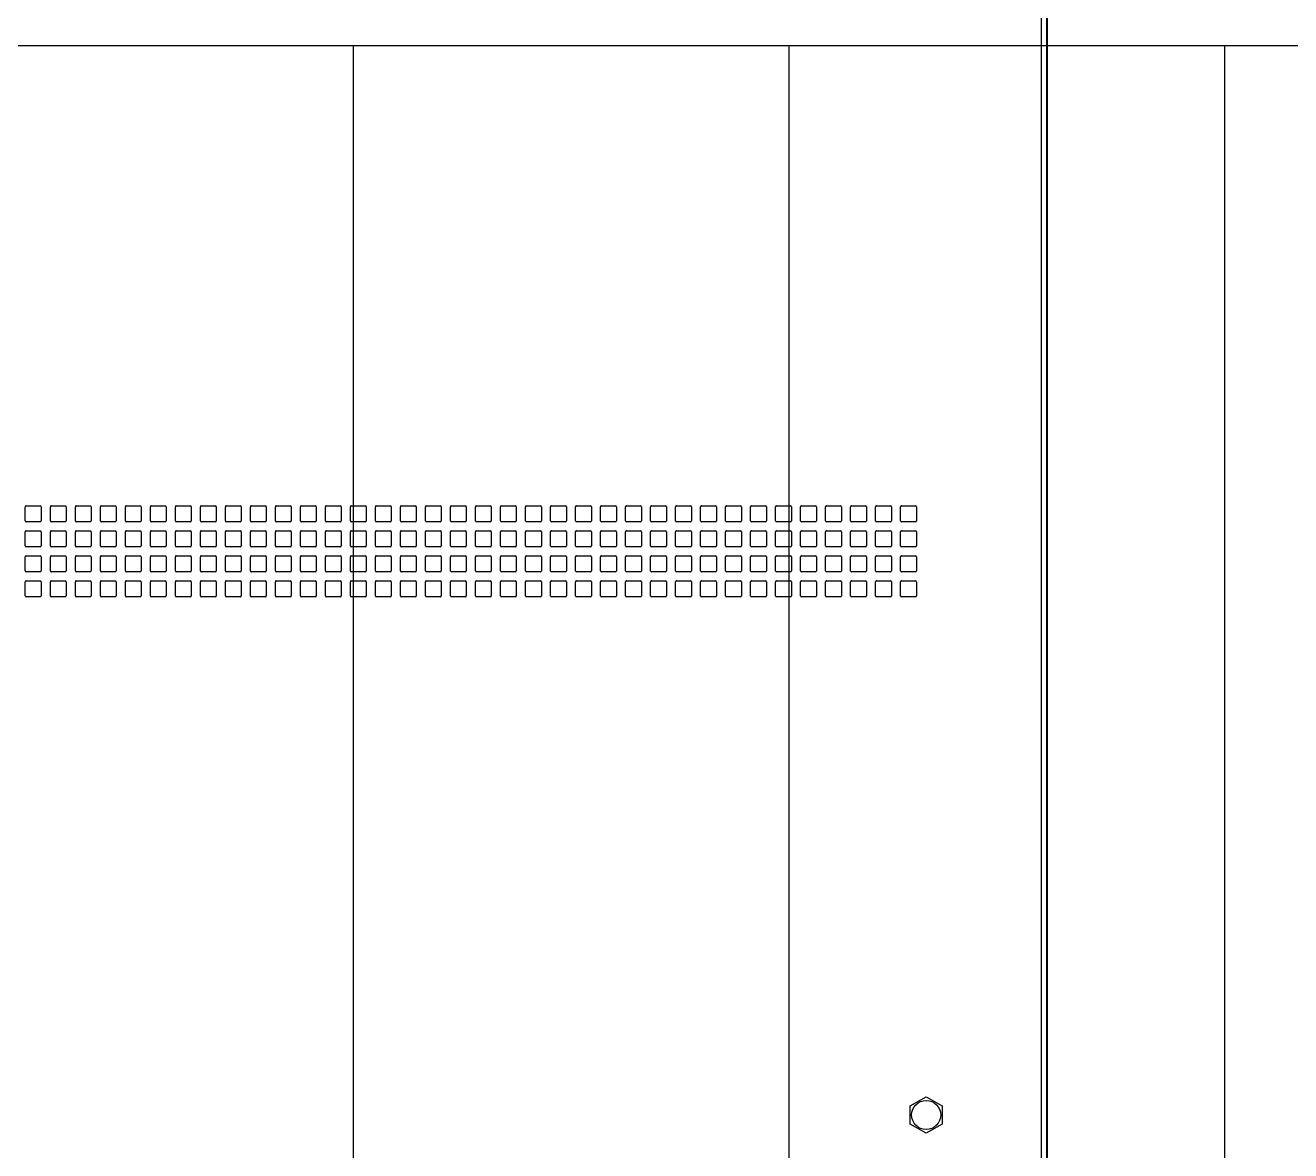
# Model space of a CAD drawing. Extents: x 539033 to 804858, y 468425 to 1263560.
# Drawn here: x 761686.9 to 761965.2, y 486296.1 to 486543.6 of the extents above; entities that cross this region are included whole.
import ezdxf

# ---------------------------------------------------------------- set-up
doc = ezdxf.new("R2010")
doc.units = 0
doc.header["$LTSCALE"] = 1000
doc.header["$MEASUREMENT"] = 0
doc.linetypes.add('DASHED2', pattern=[0.375, 0.25, -0.125])
doc.layers.get('0').update_dxf_attribs({"linetype": 'CONTINUOUS'})
doc.layers.add('02___PRT_ALL_AXES', color=7, linetype='CONTINUOUS')
doc.layers.add('线体内容', color=7, linetype='CONTINUOUS')

# ---------------------------------------------------------------- blocks, each defined once
blk = doc.blocks.new('A$C7E87390C')
at = {"layer": '线体内容', "linetype": 'DASHED2', "ltscale": 100}
for p, q in [((289.57, 600), (289.57, 0)), ((385.39, 600), (385.39, 0)), ((481.22, 600), (481.22, 0)), ((1230, 0), (2.09, 0))]:
    blk.add_line(p, q, dxfattribs=at)
blk = doc.blocks.new('8')
at = {"color": 7, "linetype": 'Continuous'}
for p, q in [((83045.07, 45331.07), (83045.07, 46043.17)), ((83045.17, 45331.17), (83045.17, 46043.17)), ((83046.37, 45331.17), (83046.37, 46043.17)), ((83068.17, 45637.17), (83071.67, 45639.14)), ((83071.67, 45639.14), (83075.17, 45637.17)), ((83068.17, 45633.16), (83068.17, 45637.17)), ((83075.17, 45637.17), (83075.17, 45633.17)), ((83071.67, 45631.2), (83068.17, 45633.16)), ((83075.17, 45633.17), (83071.67, 45631.2)), ((83073.82, 45517.87), (83073.82, 45520.97)), ((83074.02, 45521.17), (83077.12, 45521.17)), ((83077.32, 45520.97), (83077.32, 45517.87)), ((83079.32, 45517.87), (83079.32, 45520.97)), ((83079.52, 45521.17), (83082.62, 45521.17)), ((83082.82, 45520.97), (83082.82, 45517.87)), ((83084.82, 45517.87), (83084.82, 45520.97)), ((83085.02, 45521.17), (83088.12, 45521.17)), ((83088.32, 45520.97), (83088.32, 45517.87)), ((83090.32, 45517.87), (83090.32, 45520.97)), ((83090.52, 45521.17), (83093.62, 45521.17)), ((83093.82, 45520.97), (83093.82, 45517.87)), ((83095.82, 45517.87), (83095.82, 45520.97)), ((83096.02, 45521.17), (83099.12, 45521.17)), ((83099.32, 45520.97), (83099.32, 45517.87)), ((83101.32, 45517.87), (83101.32, 45520.97)), ((83101.52, 45521.17), (83104.62, 45521.17)), ((83104.82, 45520.97), (83104.82, 45517.87)), ((83106.82, 45517.87), (83106.82, 45520.97)), ((83107.02, 45521.17), (83110.12, 45521.17)), ((83110.32, 45520.97), (83110.32, 45517.87)), ((83112.32, 45517.87), (83112.32, 45520.97)), ((83112.52, 45521.17), (83115.62, 45521.17)), ((83115.82, 45520.97), (83115.82, 45517.87)), ((83117.82, 45517.87), (83117.82, 45520.97)), ((83118.02, 45521.17), (83121.12, 45521.17)), ((83121.32, 45520.97), (83121.32, 45517.87)), ((83123.32, 45517.87), (83123.32, 45520.97)), ((83123.52, 45521.17), (83126.62, 45521.17)), ((83126.82, 45520.97), (83126.82, 45517.87)), ((83128.82, 45517.87), (83128.82, 45520.97)), ((83129.02, 45521.17), (83132.12, 45521.17)), ((83132.32, 45520.97), (83132.32, 45517.87)), ((83134.32, 45517.87), (83134.32, 45520.97)), ((83134.52, 45521.17), (83137.62, 45521.17)), ((83137.82, 45520.97), (83137.82, 45517.87)), ((83139.82, 45517.87), (83139.82, 45520.97)), ((83140.02, 45521.17), (83143.12, 45521.17)), ((83143.32, 45520.97), (83143.32, 45517.87)), ((83145.32, 45517.87), (83145.32, 45520.97)), ((83145.52, 45521.17), (83148.62, 45521.17)), ((83148.82, 45520.97), (83148.82, 45517.87)), ((83150.82, 45517.87), (83150.82, 45520.97)), ((83151.02, 45521.17), (83154.12, 45521.17)), ((83154.32, 45520.97), (83154.32, 45517.87)), ((83156.32, 45517.87), (83156.32, 45520.97)), ((83156.52, 45521.17), (83159.62, 45521.17)), ((83159.82, 45520.97), (83159.82, 45517.87)), ((83161.82, 45517.87), (83161.82, 45520.97)), ((83162.02, 45521.17), (83165.12, 45521.17)), ((83165.32, 45520.97), (83165.32, 45517.87)), ((83167.32, 45517.87), (83167.32, 45520.97)), ((83167.52, 45521.17), (83170.62, 45521.17)), ((83170.82, 45520.97), (83170.82, 45517.87)), ((83172.82, 45517.87), (83172.82, 45520.97)), ((83173.02, 45521.17), (83176.12, 45521.17)), ((83176.32, 45520.97), (83176.32, 45517.87)), ((83178.32, 45517.87), (83178.32, 45520.97)), ((83178.52, 45521.17), (83181.62, 45521.17)), ((83181.82, 45520.97), (83181.82, 45517.87)), ((83183.82, 45517.87), (83183.82, 45520.97)), ((83184.02, 45521.17), (83187.12, 45521.17)), ((83187.32, 45520.97), (83187.32, 45517.87)), ((83189.32, 45517.87), (83189.32, 45520.97)), ((83189.52, 45521.17), (83192.62, 45521.17)), ((83192.82, 45520.97), (83192.82, 45517.87)), ((83194.82, 45517.87), (83194.82, 45520.97)), ((83195.02, 45521.17), (83198.12, 45521.17)), ((83198.32, 45520.97), (83198.32, 45517.87)), ((83200.32, 45517.87), (83200.32, 45520.97)), ((83200.52, 45521.17), (83203.62, 45521.17)), ((83203.82, 45520.97), (83203.82, 45517.87)), ((83205.82, 45517.87), (83205.82, 45520.97)), ((83206.02, 45521.17), (83209.12, 45521.17)), ((83209.32, 45520.97), (83209.32, 45517.87)), ((83211.32, 45517.87), (83211.32, 45520.97)), ((83211.52, 45521.17), (83214.62, 45521.17)), ((83214.82, 45520.97), (83214.82, 45517.87)), ((83216.82, 45517.87), (83216.82, 45520.97)), ((83217.02, 45521.17), (83220.12, 45521.17)), ((83220.32, 45520.97), (83220.32, 45517.87)), ((83222.32, 45517.87), (83222.32, 45520.97)), ((83222.52, 45521.17), (83225.62, 45521.17)), ((83225.82, 45520.97), (83225.82, 45517.87)), ((83227.82, 45517.87), (83227.82, 45520.97)), ((83228.02, 45521.17), (83231.12, 45521.17)), ((83231.32, 45520.97), (83231.32, 45517.87)), ((83233.32, 45517.87), (83233.32, 45520.97)), ((83233.52, 45521.17), (83236.62, 45521.17)), ((83236.82, 45520.97), (83236.82, 45517.87)), ((83238.82, 45517.87), (83238.82, 45520.97)), ((83239.02, 45521.17), (83242.12, 45521.17)), ((83242.32, 45520.97), (83242.32, 45517.87)), ((83244.32, 45517.87), (83244.32, 45520.97)), ((83244.52, 45521.17), (83247.62, 45521.17)), ((83247.82, 45520.97), (83247.82, 45517.87)), ((83249.82, 45517.87), (83249.82, 45520.97)), ((83250.02, 45521.17), (83253.12, 45521.17)), ((83253.32, 45520.97), (83253.32, 45517.87)), ((83255.32, 45517.87), (83255.32, 45520.97)), ((83255.52, 45521.17), (83258.62, 45521.17)), ((83258.82, 45520.97), (83258.82, 45517.87)), ((83260.82, 45517.87), (83260.82, 45520.97)), ((83261.02, 45521.17), (83264.12, 45521.17)), ((83264.32, 45520.97), (83264.32, 45517.87)), ((83266.32, 45517.87), (83266.32, 45520.97)), ((83266.52, 45521.17), (83269.62, 45521.17)), ((83269.82, 45520.97), (83269.82, 45517.87)), ((83077.12, 45517.67), (83074.02, 45517.67)), ((83082.62, 45517.67), (83079.52, 45517.67)), ((83088.12, 45517.67), (83085.02, 45517.67)), ((83093.62, 45517.67), (83090.52, 45517.67)), ((83099.12, 45517.67), (83096.02, 45517.67)), ((83104.62, 45517.67), (83101.52, 45517.67)), ((83110.12, 45517.67), (83107.02, 45517.67)), ((83115.62, 45517.67), (83112.52, 45517.67)), ((83121.12, 45517.67), (83118.02, 45517.67)), ((83126.62, 45517.67), (83123.52, 45517.67)), ((83132.12, 45517.67), (83129.02, 45517.67)), ((83137.62, 45517.67), (83134.52, 45517.67)), ((83143.12, 45517.67), (83140.02, 45517.67)), ((83148.62, 45517.67), (83145.52, 45517.67)), ((83154.12, 45517.67), (83151.02, 45517.67)), ((83159.62, 45517.67), (83156.52, 45517.67)), ((83165.12, 45517.67), (83162.02, 45517.67)), ((83170.62, 45517.67), (83167.52, 45517.67)), ((83176.12, 45517.67), (83173.02, 45517.67)), ((83181.62, 45517.67), (83178.52, 45517.67)), ((83187.12, 45517.67), (83184.02, 45517.67)), ((83192.62, 45517.67), (83189.52, 45517.67)), ((83198.12, 45517.67), (83195.02, 45517.67)), ((83203.62, 45517.67), (83200.52, 45517.67)), ((83209.12, 45517.67), (83206.02, 45517.67)), ((83214.62, 45517.67), (83211.52, 45517.67)), ((83220.12, 45517.67), (83217.02, 45517.67)), ((83225.62, 45517.67), (83222.52, 45517.67)), ((83231.12, 45517.67), (83228.02, 45517.67)), ((83236.62, 45517.67), (83233.52, 45517.67)), ((83242.12, 45517.67), (83239.02, 45517.67)), ((83247.62, 45517.67), (83244.52, 45517.67)), ((83253.12, 45517.67), (83250.02, 45517.67)), ((83258.62, 45517.67), (83255.52, 45517.67)), ((83264.12, 45517.67), (83261.02, 45517.67)), ((83269.62, 45517.67), (83266.52, 45517.67)), ((83073.82, 45512.37), (83073.82, 45515.47)), ((83074.02, 45515.67), (83077.12, 45515.67)), ((83077.32, 45515.47), (83077.32, 45512.37)), ((83079.32, 45512.37), (83079.32, 45515.47)), ((83079.52, 45515.67), (83082.62, 45515.67)), ((83082.82, 45515.47), (83082.82, 45512.37)), ((83084.82, 45512.37), (83084.82, 45515.47)), ((83085.02, 45515.67), (83088.12, 45515.67)), ((83088.32, 45515.47), (83088.32, 45512.37)), ((83090.32, 45512.37), (83090.32, 45515.47)), ((83090.52, 45515.67), (83093.62, 45515.67)), ((83093.82, 45515.47), (83093.82, 45512.37)), ((83095.82, 45512.37), (83095.82, 45515.47)), ((83096.02, 45515.67), (83099.12, 45515.67)), ((83099.32, 45515.47), (83099.32, 45512.37)), ((83101.32, 45512.37), (83101.32, 45515.47)), ((83101.52, 45515.67), (83104.62, 45515.67)), ((83104.82, 45515.47), (83104.82, 45512.37)), ((83106.82, 45512.37), (83106.82, 45515.47)), ((83107.02, 45515.67), (83110.12, 45515.67)), ((83110.32, 45515.47), (83110.32, 45512.37)), ((83112.32, 45512.37), (83112.32, 45515.47)), ((83112.52, 45515.67), (83115.62, 45515.67)), ((83115.82, 45515.47), (83115.82, 45512.37)), ((83117.82, 45512.37), (83117.82, 45515.47)), ((83118.02, 45515.67), (83121.12, 45515.67)), ((83121.32, 45515.47), (83121.32, 45512.37)), ((83123.32, 45512.37), (83123.32, 45515.47)), ((83123.52, 45515.67), (83126.62, 45515.67)), ((83126.82, 45515.47), (83126.82, 45512.37)), ((83128.82, 45512.37), (83128.82, 45515.47)), ((83129.02, 45515.67), (83132.12, 45515.67)), ((83132.32, 45515.47), (83132.32, 45512.37)), ((83134.32, 45512.37), (83134.32, 45515.47)), ((83134.52, 45515.67), (83137.62, 45515.67)), ((83137.82, 45515.47), (83137.82, 45512.37)), ((83139.82, 45512.37), (83139.82, 45515.47)), ((83140.02, 45515.67), (83143.12, 45515.67)), ((83143.32, 45515.47), (83143.32, 45512.37)), ((83145.32, 45512.37), (83145.32, 45515.47)), ((83145.52, 45515.67), (83148.62, 45515.67)), ((83148.82, 45515.47), (83148.82, 45512.37)), ((83150.82, 45512.37), (83150.82, 45515.47)), ((83151.02, 45515.67), (83154.12, 45515.67)), ((83154.32, 45515.47), (83154.32, 45512.37)), ((83156.32, 45512.37), (83156.32, 45515.47)), ((83156.52, 45515.67), (83159.62, 45515.67)), ((83159.82, 45515.47), (83159.82, 45512.37)), ((83161.82, 45512.37), (83161.82, 45515.47)), ((83162.02, 45515.67), (83165.12, 45515.67)), ((83165.32, 45515.47), (83165.32, 45512.37)), ((83167.32, 45512.37), (83167.32, 45515.47)), ((83167.52, 45515.67), (83170.62, 45515.67)), ((83170.82, 45515.47), (83170.82, 45512.37)), ((83172.82, 45512.37), (83172.82, 45515.47)), ((83173.02, 45515.67), (83176.12, 45515.67)), ((83176.32, 45515.47), (83176.32, 45512.37)), ((83178.32, 45512.37), (83178.32, 45515.47)), ((83178.52, 45515.67), (83181.62, 45515.67)), ((83181.82, 45515.47), (83181.82, 45512.37)), ((83183.82, 45512.37), (83183.82, 45515.47)), ((83184.02, 45515.67), (83187.12, 45515.67)), ((83187.32, 45515.47), (83187.32, 45512.37)), ((83189.32, 45512.37), (83189.32, 45515.47)), ((83189.52, 45515.67), (83192.62, 45515.67)), ((83192.82, 45515.47), (83192.82, 45512.37)), ((83194.82, 45512.37), (83194.82, 45515.47)), ((83195.02, 45515.67), (83198.12, 45515.67)), ((83198.32, 45515.47), (83198.32, 45512.37)), ((83200.32, 45512.37), (83200.32, 45515.47)), ((83200.52, 45515.67), (83203.62, 45515.67)), ((83203.82, 45515.47), (83203.82, 45512.37)), ((83205.82, 45512.37), (83205.82, 45515.47)), ((83206.02, 45515.67), (83209.12, 45515.67)), ((83209.32, 45515.47), (83209.32, 45512.37)), ((83211.32, 45512.37), (83211.32, 45515.47)), ((83211.52, 45515.67), (83214.62, 45515.67)), ((83214.82, 45515.47), (83214.82, 45512.37)), ((83216.82, 45512.37), (83216.82, 45515.47)), ((83217.02, 45515.67), (83220.12, 45515.67)), ((83220.32, 45515.47), (83220.32, 45512.37)), ((83222.32, 45512.37), (83222.32, 45515.47)), ((83222.52, 45515.67), (83225.62, 45515.67)), ((83225.82, 45515.47), (83225.82, 45512.37)), ((83227.82, 45512.37), (83227.82, 45515.47)), ((83228.02, 45515.67), (83231.12, 45515.67)), ((83231.32, 45515.47), (83231.32, 45512.37)), ((83233.32, 45512.37), (83233.32, 45515.47)), ((83233.52, 45515.67), (83236.62, 45515.67)), ((83236.82, 45515.47), (83236.82, 45512.37)), ((83238.82, 45512.37), (83238.82, 45515.47)), ((83239.02, 45515.67), (83242.12, 45515.67)), ((83242.32, 45515.47), (83242.32, 45512.37)), ((83244.32, 45512.37), (83244.32, 45515.47)), ((83244.52, 45515.67), (83247.62, 45515.67)), ((83247.82, 45515.47), (83247.82, 45512.37)), ((83249.82, 45512.37), (83249.82, 45515.47)), ((83250.02, 45515.67), (83253.12, 45515.67)), ((83253.32, 45515.47), (83253.32, 45512.37)), ((83255.32, 45512.37), (83255.32, 45515.47)), ((83255.52, 45515.67), (83258.62, 45515.67)), ((83258.82, 45515.47), (83258.82, 45512.37)), ((83260.82, 45512.37), (83260.82, 45515.47)), ((83261.02, 45515.67), (83264.12, 45515.67)), ((83264.32, 45515.47), (83264.32, 45512.37)), ((83266.32, 45512.37), (83266.32, 45515.47)), ((83266.52, 45515.67), (83269.62, 45515.67)), ((83269.82, 45515.47), (83269.82, 45512.37)), ((83077.12, 45512.17), (83074.02, 45512.17)), ((83082.62, 45512.17), (83079.52, 45512.17)), ((83088.12, 45512.17), (83085.02, 45512.17)), ((83093.62, 45512.17), (83090.52, 45512.17)), ((83099.12, 45512.17), (83096.02, 45512.17)), ((83104.62, 45512.17), (83101.52, 45512.17)), ((83110.12, 45512.17), (83107.02, 45512.17)), ((83115.62, 45512.17), (83112.52, 45512.17)), ((83121.12, 45512.17), (83118.02, 45512.17)), ((83126.62, 45512.17), (83123.52, 45512.17)), ((83132.12, 45512.17), (83129.02, 45512.17)), ((83137.62, 45512.17), (83134.52, 45512.17)), ((83143.12, 45512.17), (83140.02, 45512.17)), ((83148.62, 45512.17), (83145.52, 45512.17)), ((83154.12, 45512.17), (83151.02, 45512.17)), ((83159.62, 45512.17), (83156.52, 45512.17)), ((83165.12, 45512.17), (83162.02, 45512.17)), ((83170.62, 45512.17), (83167.52, 45512.17)), ((83176.12, 45512.17), (83173.02, 45512.17)), ((83181.62, 45512.17), (83178.52, 45512.17)), ((83187.12, 45512.17), (83184.02, 45512.17)), ((83192.62, 45512.17), (83189.52, 45512.17)), ((83198.12, 45512.17), (83195.02, 45512.17)), ((83203.62, 45512.17), (83200.52, 45512.17)), ((83209.12, 45512.17), (83206.02, 45512.17)), ((83214.62, 45512.17), (83211.52, 45512.17)), ((83220.12, 45512.17), (83217.02, 45512.17)), ((83225.62, 45512.17), (83222.52, 45512.17)), ((83231.12, 45512.17), (83228.02, 45512.17)), ((83236.62, 45512.17), (83233.52, 45512.17)), ((83242.12, 45512.17), (83239.02, 45512.17)), ((83247.62, 45512.17), (83244.52, 45512.17)), ((83253.12, 45512.17), (83250.02, 45512.17)), ((83258.62, 45512.17), (83255.52, 45512.17)), ((83264.12, 45512.17), (83261.02, 45512.17)), ((83269.62, 45512.17), (83266.52, 45512.17)), ((83073.82, 45506.87), (83073.82, 45509.97)), ((83074.02, 45510.17), (83077.12, 45510.17)), ((83077.32, 45509.97), (83077.32, 45506.87)), ((83079.32, 45506.87), (83079.32, 45509.97)), ((83079.52, 45510.17), (83082.62, 45510.17)), ((83082.82, 45509.97), (83082.82, 45506.87)), ((83084.82, 45506.87), (83084.82, 45509.97)), ((83085.02, 45510.17), (83088.12, 45510.17)), ((83088.32, 45509.97), (83088.32, 45506.87)), ((83090.32, 45506.87), (83090.32, 45509.97)), ((83090.52, 45510.17), (83093.62, 45510.17)), ((83093.82, 45509.97), (83093.82, 45506.87)), ((83095.82, 45506.87), (83095.82, 45509.97)), ((83096.02, 45510.17), (83099.12, 45510.17)), ((83099.32, 45509.97), (83099.32, 45506.87)), ((83101.32, 45506.87), (83101.32, 45509.97)), ((83101.52, 45510.17), (83104.62, 45510.17)), ((83104.82, 45509.97), (83104.82, 45506.87)), ((83106.82, 45506.87), (83106.82, 45509.97)), ((83107.02, 45510.17), (83110.12, 45510.17)), ((83110.32, 45509.97), (83110.32, 45506.87)), ((83112.32, 45506.87), (83112.32, 45509.97)), ((83112.52, 45510.17), (83115.62, 45510.17)), ((83115.82, 45509.97), (83115.82, 45506.87)), ((83117.82, 45506.87), (83117.82, 45509.97)), ((83118.02, 45510.17), (83121.12, 45510.17)), ((83121.32, 45509.97), (83121.32, 45506.87)), ((83123.32, 45506.87), (83123.32, 45509.97)), ((83123.52, 45510.17), (83126.62, 45510.17)), ((83126.82, 45509.97), (83126.82, 45506.87)), ((83128.82, 45506.87), (83128.82, 45509.97)), ((83129.02, 45510.17), (83132.12, 45510.17)), ((83132.32, 45509.97), (83132.32, 45506.87)), ((83134.32, 45506.87), (83134.32, 45509.97)), ((83134.52, 45510.17), (83137.62, 45510.17)), ((83137.82, 45509.97), (83137.82, 45506.87)), ((83139.82, 45506.87), (83139.82, 45509.97)), ((83140.02, 45510.17), (83143.12, 45510.17)), ((83143.32, 45509.97), (83143.32, 45506.87)), ((83145.32, 45506.87), (83145.32, 45509.97)), ((83145.52, 45510.17), (83148.62, 45510.17)), ((83148.82, 45509.97), (83148.82, 45506.87)), ((83150.82, 45506.87), (83150.82, 45509.97)), ((83151.02, 45510.17), (83154.12, 45510.17)), ((83154.32, 45509.97), (83154.32, 45506.87)), ((83156.32, 45506.87), (83156.32, 45509.97)), ((83156.52, 45510.17), (83159.62, 45510.17)), ((83159.82, 45509.97), (83159.82, 45506.87)), ((83161.82, 45506.87), (83161.82, 45509.97)), ((83162.02, 45510.17), (83165.12, 45510.17)), ((83165.32, 45509.97), (83165.32, 45506.87)), ((83167.32, 45506.87), (83167.32, 45509.97)), ((83167.52, 45510.17), (83170.62, 45510.17)), ((83170.82, 45509.97), (83170.82, 45506.87)), ((83172.82, 45506.87), (83172.82, 45509.97)), ((83173.02, 45510.17), (83176.12, 45510.17)), ((83176.32, 45509.97), (83176.32, 45506.87)), ((83178.32, 45506.87), (83178.32, 45509.97)), ((83178.52, 45510.17), (83181.62, 45510.17)), ((83181.82, 45509.97), (83181.82, 45506.87)), ((83183.82, 45506.87), (83183.82, 45509.97)), ((83184.02, 45510.17), (83187.12, 45510.17)), ((83187.32, 45509.97), (83187.32, 45506.87)), ((83189.32, 45506.87), (83189.32, 45509.97)), ((83189.52, 45510.17), (83192.62, 45510.17)), ((83192.82, 45509.97), (83192.82, 45506.87)), ((83194.82, 45506.87), (83194.82, 45509.97)), ((83195.02, 45510.17), (83198.12, 45510.17)), ((83198.32, 45509.97), (83198.32, 45506.87)), ((83200.32, 45506.87), (83200.32, 45509.97)), ((83200.52, 45510.17), (83203.62, 45510.17)), ((83203.82, 45509.97), (83203.82, 45506.87)), ((83205.82, 45506.87), (83205.82, 45509.97)), ((83206.02, 45510.17), (83209.12, 45510.17)), ((83209.32, 45509.97), (83209.32, 45506.87)), ((83211.32, 45506.87), (83211.32, 45509.97)), ((83211.52, 45510.17), (83214.62, 45510.17)), ((83214.82, 45509.97), (83214.82, 45506.87)), ((83216.82, 45506.87), (83216.82, 45509.97)), ((83217.02, 45510.17), (83220.12, 45510.17)), ((83220.32, 45509.97), (83220.32, 45506.87)), ((83222.32, 45506.87), (83222.32, 45509.97)), ((83222.52, 45510.17), (83225.62, 45510.17)), ((83225.82, 45509.97), (83225.82, 45506.87)), ((83227.82, 45506.87), (83227.82, 45509.97)), ((83228.02, 45510.17), (83231.12, 45510.17)), ((83231.32, 45509.97), (83231.32, 45506.87)), ((83233.32, 45506.87), (83233.32, 45509.97)), ((83233.52, 45510.17), (83236.62, 45510.17)), ((83236.82, 45509.97), (83236.82, 45506.87)), ((83238.82, 45506.87), (83238.82, 45509.97)), ((83239.02, 45510.17), (83242.12, 45510.17)), ((83242.32, 45509.97), (83242.32, 45506.87)), ((83244.32, 45506.87), (83244.32, 45509.97)), ((83244.52, 45510.17), (83247.62, 45510.17)), ((83247.82, 45509.97), (83247.82, 45506.87)), ((83249.82, 45506.87), (83249.82, 45509.97)), ((83250.02, 45510.17), (83253.12, 45510.17)), ((83253.32, 45509.97), (83253.32, 45506.87)), ((83255.32, 45506.87), (83255.32, 45509.97)), ((83255.52, 45510.17), (83258.62, 45510.17)), ((83258.82, 45509.97), (83258.82, 45506.87)), ((83260.82, 45506.87), (83260.82, 45509.97)), ((83261.02, 45510.17), (83264.12, 45510.17)), ((83264.32, 45509.97), (83264.32, 45506.87)), ((83266.32, 45506.87), (83266.32, 45509.97)), ((83266.52, 45510.17), (83269.62, 45510.17)), ((83269.82, 45509.97), (83269.82, 45506.87)), ((83077.12, 45506.67), (83074.02, 45506.67)), ((83082.62, 45506.67), (83079.52, 45506.67)), ((83088.12, 45506.67), (83085.02, 45506.67)), ((83093.62, 45506.67), (83090.52, 45506.67)), ((83099.12, 45506.67), (83096.02, 45506.67)), ((83104.62, 45506.67), (83101.52, 45506.67)), ((83110.12, 45506.67), (83107.02, 45506.67)), ((83115.62, 45506.67), (83112.52, 45506.67)), ((83121.12, 45506.67), (83118.02, 45506.67)), ((83126.62, 45506.67), (83123.52, 45506.67)), ((83132.12, 45506.67), (83129.02, 45506.67)), ((83137.62, 45506.67), (83134.52, 45506.67)), ((83143.12, 45506.67), (83140.02, 45506.67)), ((83148.62, 45506.67), (83145.52, 45506.67)), ((83154.12, 45506.67), (83151.02, 45506.67)), ((83159.62, 45506.67), (83156.52, 45506.67)), ((83165.12, 45506.67), (83162.02, 45506.67)), ((83170.62, 45506.67), (83167.52, 45506.67)), ((83176.12, 45506.67), (83173.02, 45506.67)), ((83181.62, 45506.67), (83178.52, 45506.67)), ((83187.12, 45506.67), (83184.02, 45506.67)), ((83192.62, 45506.67), (83189.52, 45506.67)), ((83198.12, 45506.67), (83195.02, 45506.67)), ((83203.62, 45506.67), (83200.52, 45506.67)), ((83209.12, 45506.67), (83206.02, 45506.67)), ((83214.62, 45506.67), (83211.52, 45506.67)), ((83220.12, 45506.67), (83217.02, 45506.67)), ((83225.62, 45506.67), (83222.52, 45506.67)), ((83231.12, 45506.67), (83228.02, 45506.67)), ((83236.62, 45506.67), (83233.52, 45506.67)), ((83242.12, 45506.67), (83239.02, 45506.67)), ((83247.62, 45506.67), (83244.52, 45506.67)), ((83253.12, 45506.67), (83250.02, 45506.67)), ((83258.62, 45506.67), (83255.52, 45506.67)), ((83264.12, 45506.67), (83261.02, 45506.67)), ((83269.62, 45506.67), (83266.52, 45506.67)), ((83073.82, 45501.37), (83073.82, 45504.47)), ((83074.02, 45504.67), (83077.12, 45504.67)), ((83077.32, 45504.47), (83077.32, 45501.37)), ((83079.32, 45501.37), (83079.32, 45504.47)), ((83079.52, 45504.67), (83082.62, 45504.67)), ((83082.82, 45504.47), (83082.82, 45501.37)), ((83084.82, 45501.37), (83084.82, 45504.47)), ((83085.02, 45504.67), (83088.12, 45504.67)), ((83088.32, 45504.47), (83088.32, 45501.37)), ((83090.32, 45501.37), (83090.32, 45504.47)), ((83090.52, 45504.67), (83093.62, 45504.67)), ((83093.82, 45504.47), (83093.82, 45501.37)), ((83095.82, 45501.37), (83095.82, 45504.47)), ((83096.02, 45504.67), (83099.12, 45504.67)), ((83099.32, 45504.47), (83099.32, 45501.37)), ((83101.32, 45501.37), (83101.32, 45504.47)), ((83101.52, 45504.67), (83104.62, 45504.67)), ((83104.82, 45504.47), (83104.82, 45501.37)), ((83106.82, 45501.37), (83106.82, 45504.47)), ((83107.02, 45504.67), (83110.12, 45504.67)), ((83110.32, 45504.47), (83110.32, 45501.37)), ((83112.32, 45501.37), (83112.32, 45504.47)), ((83112.52, 45504.67), (83115.62, 45504.67)), ((83115.82, 45504.47), (83115.82, 45501.37)), ((83117.82, 45501.37), (83117.82, 45504.47)), ((83118.02, 45504.67), (83121.12, 45504.67)), ((83121.32, 45504.47), (83121.32, 45501.37)), ((83123.32, 45501.37), (83123.32, 45504.47)), ((83123.52, 45504.67), (83126.62, 45504.67)), ((83126.82, 45504.47), (83126.82, 45501.37)), ((83128.82, 45501.37), (83128.82, 45504.47)), ((83129.02, 45504.67), (83132.12, 45504.67)), ((83132.32, 45504.47), (83132.32, 45501.37)), ((83134.32, 45501.37), (83134.32, 45504.47)), ((83134.52, 45504.67), (83137.62, 45504.67)), ((83137.82, 45504.47), (83137.82, 45501.37)), ((83139.82, 45501.37), (83139.82, 45504.47)), ((83140.02, 45504.67), (83143.12, 45504.67)), ((83143.32, 45504.47), (83143.32, 45501.37)), ((83145.32, 45501.37), (83145.32, 45504.47)), ((83145.52, 45504.67), (83148.62, 45504.67)), ((83148.82, 45504.47), (83148.82, 45501.37)), ((83150.82, 45501.37), (83150.82, 45504.47)), ((83151.02, 45504.67), (83154.12, 45504.67)), ((83154.32, 45504.47), (83154.32, 45501.37)), ((83156.32, 45501.37), (83156.32, 45504.47)), ((83156.52, 45504.67), (83159.62, 45504.67)), ((83159.82, 45504.47), (83159.82, 45501.37)), ((83161.82, 45501.37), (83161.82, 45504.47)), ((83162.02, 45504.67), (83165.12, 45504.67)), ((83165.32, 45504.47), (83165.32, 45501.37)), ((83167.32, 45501.37), (83167.32, 45504.47)), ((83167.52, 45504.67), (83170.62, 45504.67)), ((83170.82, 45504.47), (83170.82, 45501.37)), ((83172.82, 45501.37), (83172.82, 45504.47)), ((83173.02, 45504.67), (83176.12, 45504.67)), ((83176.32, 45504.47), (83176.32, 45501.37)), ((83178.32, 45501.37), (83178.32, 45504.47)), ((83178.52, 45504.67), (83181.62, 45504.67)), ((83181.82, 45504.47), (83181.82, 45501.37)), ((83183.82, 45501.37), (83183.82, 45504.47)), ((83184.02, 45504.67), (83187.12, 45504.67)), ((83187.32, 45504.47), (83187.32, 45501.37)), ((83189.32, 45501.37), (83189.32, 45504.47)), ((83189.52, 45504.67), (83192.62, 45504.67)), ((83192.82, 45504.47), (83192.82, 45501.37)), ((83194.82, 45501.37), (83194.82, 45504.47)), ((83195.02, 45504.67), (83198.12, 45504.67)), ((83198.32, 45504.47), (83198.32, 45501.37)), ((83200.32, 45501.37), (83200.32, 45504.47)), ((83200.52, 45504.67), (83203.62, 45504.67)), ((83203.82, 45504.47), (83203.82, 45501.37)), ((83205.82, 45501.37), (83205.82, 45504.47)), ((83206.02, 45504.67), (83209.12, 45504.67)), ((83209.32, 45504.47), (83209.32, 45501.37)), ((83211.32, 45501.37), (83211.32, 45504.47)), ((83211.52, 45504.67), (83214.62, 45504.67)), ((83214.82, 45504.47), (83214.82, 45501.37)), ((83216.82, 45501.37), (83216.82, 45504.47)), ((83217.02, 45504.67), (83220.12, 45504.67)), ((83220.32, 45504.47), (83220.32, 45501.37)), ((83222.32, 45501.37), (83222.32, 45504.47)), ((83222.52, 45504.67), (83225.62, 45504.67)), ((83225.82, 45504.47), (83225.82, 45501.37)), ((83227.82, 45501.37), (83227.82, 45504.47)), ((83228.02, 45504.67), (83231.12, 45504.67)), ((83231.32, 45504.47), (83231.32, 45501.37)), ((83233.32, 45501.37), (83233.32, 45504.47)), ((83233.52, 45504.67), (83236.62, 45504.67)), ((83236.82, 45504.47), (83236.82, 45501.37)), ((83238.82, 45501.37), (83238.82, 45504.47)), ((83239.02, 45504.67), (83242.12, 45504.67)), ((83242.32, 45504.47), (83242.32, 45501.37)), ((83244.32, 45501.37), (83244.32, 45504.47)), ((83244.52, 45504.67), (83247.62, 45504.67)), ((83247.82, 45504.47), (83247.82, 45501.37)), ((83249.82, 45501.37), (83249.82, 45504.47)), ((83250.02, 45504.67), (83253.12, 45504.67)), ((83253.32, 45504.47), (83253.32, 45501.37)), ((83255.32, 45501.37), (83255.32, 45504.47)), ((83255.52, 45504.67), (83258.62, 45504.67)), ((83258.82, 45504.47), (83258.82, 45501.37)), ((83260.82, 45501.37), (83260.82, 45504.47)), ((83261.02, 45504.67), (83264.12, 45504.67)), ((83264.32, 45504.47), (83264.32, 45501.37)), ((83266.32, 45501.37), (83266.32, 45504.47)), ((83266.52, 45504.67), (83269.62, 45504.67)), ((83269.82, 45504.47), (83269.82, 45501.37)), ((83077.12, 45501.17), (83074.02, 45501.17)), ((83082.62, 45501.17), (83079.52, 45501.17)), ((83088.12, 45501.17), (83085.02, 45501.17)), ((83093.62, 45501.17), (83090.52, 45501.17)), ((83099.12, 45501.17), (83096.02, 45501.17)), ((83104.62, 45501.17), (83101.52, 45501.17)), ((83110.12, 45501.17), (83107.02, 45501.17)), ((83115.62, 45501.17), (83112.52, 45501.17)), ((83121.12, 45501.17), (83118.02, 45501.17)), ((83126.62, 45501.17), (83123.52, 45501.17)), ((83132.12, 45501.17), (83129.02, 45501.17)), ((83137.62, 45501.17), (83134.52, 45501.17)), ((83143.12, 45501.17), (83140.02, 45501.17)), ((83148.62, 45501.17), (83145.52, 45501.17)), ((83154.12, 45501.17), (83151.02, 45501.17)), ((83159.62, 45501.17), (83156.52, 45501.17)), ((83165.12, 45501.17), (83162.02, 45501.17)), ((83170.62, 45501.17), (83167.52, 45501.17)), ((83176.12, 45501.17), (83173.02, 45501.17)), ((83181.62, 45501.17), (83178.52, 45501.17)), ((83187.12, 45501.17), (83184.02, 45501.17)), ((83192.62, 45501.17), (83189.52, 45501.17)), ((83198.12, 45501.17), (83195.02, 45501.17)), ((83203.62, 45501.17), (83200.52, 45501.17)), ((83209.12, 45501.17), (83206.02, 45501.17)), ((83214.62, 45501.17), (83211.52, 45501.17)), ((83220.12, 45501.17), (83217.02, 45501.17)), ((83225.62, 45501.17), (83222.52, 45501.17)), ((83231.12, 45501.17), (83228.02, 45501.17)), ((83236.62, 45501.17), (83233.52, 45501.17)), ((83242.12, 45501.17), (83239.02, 45501.17)), ((83247.62, 45501.17), (83244.52, 45501.17)), ((83253.12, 45501.17), (83250.02, 45501.17)), ((83258.62, 45501.17), (83255.52, 45501.17)), ((83264.12, 45501.17), (83261.02, 45501.17)), ((83269.62, 45501.17), (83266.52, 45501.17))]:
    blk.add_line(p, q, dxfattribs=at)
for centre, start, end in [((83074.02, 45520.97), 90, 180), ((83077.12, 45520.97), 0, 90), ((83079.52, 45520.97), 90, 180), ((83082.62, 45520.97), 0, 90), ((83085.02, 45520.97), 90, 180), ((83088.12, 45520.97), 0, 90), ((83090.52, 45520.97), 90, 180), ((83093.62, 45520.97), 0, 90), ((83096.02, 45520.97), 90, 180), ((83099.12, 45520.97), 0, 90), ((83101.52, 45520.97), 90, 180), ((83104.62, 45520.97), 0, 90), ((83107.02, 45520.97), 90, 180), ((83110.12, 45520.97), 0, 90), ((83112.52, 45520.97), 90, 180), ((83115.62, 45520.97), 0, 90), ((83118.02, 45520.97), 90, 180), ((83121.12, 45520.97), 0, 90), ((83123.52, 45520.97), 90, 180), ((83126.62, 45520.97), 0, 90), ((83129.02, 45520.97), 90, 180), ((83132.12, 45520.97), 0, 90), ((83134.52, 45520.97), 90, 180), ((83137.62, 45520.97), 0, 90), ((83140.02, 45520.97), 90, 180), ((83143.12, 45520.97), 0, 90), ((83145.52, 45520.97), 90, 180), ((83148.62, 45520.97), 0, 90), ((83151.02, 45520.97), 90, 180), ((83154.12, 45520.97), 0, 90), ((83156.52, 45520.97), 90, 180), ((83159.62, 45520.97), 0, 90), ((83162.02, 45520.97), 90, 180), ((83165.12, 45520.97), 0, 90), ((83167.52, 45520.97), 90, 180), ((83170.62, 45520.97), 0, 90), ((83173.02, 45520.97), 90, 180), ((83176.12, 45520.97), 0, 90), ((83178.52, 45520.97), 90, 180), ((83181.62, 45520.97), 0, 90), ((83184.02, 45520.97), 90, 180), ((83187.12, 45520.97), 0, 90), ((83189.52, 45520.97), 90, 180), ((83192.62, 45520.97), 0, 90), ((83195.02, 45520.97), 90, 180), ((83198.12, 45520.97), 0, 90), ((83200.52, 45520.97), 90, 180), ((83203.62, 45520.97), 0, 90), ((83206.02, 45520.97), 90, 180), ((83209.12, 45520.97), 0, 90), ((83211.52, 45520.97), 90, 180), ((83214.62, 45520.97), 0, 90), ((83217.02, 45520.97), 90, 180), ((83220.12, 45520.97), 0, 90), ((83222.52, 45520.97), 90, 180), ((83225.62, 45520.97), 0, 90), ((83228.02, 45520.97), 90, 180), ((83231.12, 45520.97), 0, 90), ((83233.52, 45520.97), 90, 180), ((83236.62, 45520.97), 0, 90), ((83239.02, 45520.97), 90, 180), ((83242.12, 45520.97), 0, 90), ((83244.52, 45520.97), 90, 180), ((83247.62, 45520.97), 0, 90), ((83250.02, 45520.97), 90, 180), ((83253.12, 45520.97), 0, 90), ((83255.52, 45520.97), 90, 180), ((83258.62, 45520.97), 0, 90), ((83261.02, 45520.97), 90, 180), ((83264.12, 45520.97), 0, 90), ((83266.52, 45520.97), 90, 180), ((83269.62, 45520.97), 0, 90), ((83074.02, 45517.87), 180, 270), ((83077.12, 45517.87), 270, 0), ((83079.52, 45517.87), 180, 270), ((83082.62, 45517.87), 270, 0), ((83085.02, 45517.87), 180, 270), ((83088.12, 45517.87), 270, 0), ((83090.52, 45517.87), 180, 270), ((83093.62, 45517.87), 270, 0), ((83096.02, 45517.87), 180, 270), ((83099.12, 45517.87), 270, 0), ((83101.52, 45517.87), 180, 270), ((83104.62, 45517.87), 270, 0), ((83107.02, 45517.87), 180, 270), ((83110.12, 45517.87), 270, 0), ((83112.52, 45517.87), 180, 270), ((83115.62, 45517.87), 270, 0), ((83118.02, 45517.87), 180, 270), ((83121.12, 45517.87), 270, 0), ((83123.52, 45517.87), 180, 270), ((83126.62, 45517.87), 270, 0), ((83129.02, 45517.87), 180, 270), ((83132.12, 45517.87), 270, 0), ((83134.52, 45517.87), 180, 270), ((83137.62, 45517.87), 270, 0), ((83140.02, 45517.87), 180, 270), ((83143.12, 45517.87), 270, 0), ((83145.52, 45517.87), 180, 270), ((83148.62, 45517.87), 270, 0), ((83151.02, 45517.87), 180, 270), ((83154.12, 45517.87), 270, 0), ((83156.52, 45517.87), 180, 270), ((83159.62, 45517.87), 270, 0), ((83162.02, 45517.87), 180, 270), ((83165.12, 45517.87), 270, 0), ((83167.52, 45517.87), 180, 270), ((83170.62, 45517.87), 270, 0), ((83173.02, 45517.87), 180, 270), ((83176.12, 45517.87), 270, 0), ((83178.52, 45517.87), 180, 270), ((83181.62, 45517.87), 270, 0), ((83184.02, 45517.87), 180, 270), ((83187.12, 45517.87), 270, 0), ((83189.52, 45517.87), 180, 270), ((83192.62, 45517.87), 270, 0), ((83195.02, 45517.87), 180, 270), ((83198.12, 45517.87), 270, 0), ((83200.52, 45517.87), 180, 270), ((83203.62, 45517.87), 270, 0), ((83206.02, 45517.87), 180, 270), ((83209.12, 45517.87), 270, 0), ((83211.52, 45517.87), 180, 270), ((83214.62, 45517.87), 270, 0), ((83217.02, 45517.87), 180, 270), ((83220.12, 45517.87), 270, 0), ((83222.52, 45517.87), 180, 270), ((83225.62, 45517.87), 270, 0), ((83228.02, 45517.87), 180, 270), ((83231.12, 45517.87), 270, 0), ((83233.52, 45517.87), 180, 270), ((83236.62, 45517.87), 270, 0), ((83239.02, 45517.87), 180, 270), ((83242.12, 45517.87), 270, 0), ((83244.52, 45517.87), 180, 270), ((83247.62, 45517.87), 270, 0), ((83250.02, 45517.87), 180, 270), ((83253.12, 45517.87), 270, 0), ((83255.52, 45517.87), 180, 270), ((83258.62, 45517.87), 270, 0), ((83261.02, 45517.87), 180, 270), ((83264.12, 45517.87), 270, 0), ((83266.52, 45517.87), 180, 270), ((83269.62, 45517.87), 270, 0), ((83074.02, 45515.47), 90, 180), ((83077.12, 45515.47), 0, 90), ((83079.52, 45515.47), 90, 180), ((83082.62, 45515.47), 0, 90), ((83085.02, 45515.47), 90, 180), ((83088.12, 45515.47), 0, 90), ((83090.52, 45515.47), 90, 180), ((83093.62, 45515.47), 0, 90), ((83096.02, 45515.47), 90, 180), ((83099.12, 45515.47), 0, 90), ((83101.52, 45515.47), 90, 180), ((83104.62, 45515.47), 0, 90), ((83107.02, 45515.47), 90, 180), ((83110.12, 45515.47), 0, 90), ((83112.52, 45515.47), 90, 180), ((83115.62, 45515.47), 0, 90), ((83118.02, 45515.47), 90, 180), ((83121.12, 45515.47), 0, 90), ((83123.52, 45515.47), 90, 180), ((83126.62, 45515.47), 0, 90), ((83129.02, 45515.47), 90, 180), ((83132.12, 45515.47), 0, 90), ((83134.52, 45515.47), 90, 180), ((83137.62, 45515.47), 0, 90), ((83140.02, 45515.47), 90, 180), ((83143.12, 45515.47), 0, 90), ((83145.52, 45515.47), 90, 180), ((83148.62, 45515.47), 0, 90), ((83151.02, 45515.47), 90, 180), ((83154.12, 45515.47), 0, 90), ((83156.52, 45515.47), 90, 180), ((83159.62, 45515.47), 0, 90), ((83162.02, 45515.47), 90, 180), ((83165.12, 45515.47), 0, 90), ((83167.52, 45515.47), 90, 180), ((83170.62, 45515.47), 0, 90), ((83173.02, 45515.47), 90, 180), ((83176.12, 45515.47), 0, 90), ((83178.52, 45515.47), 90, 180), ((83181.62, 45515.47), 0, 90), ((83184.02, 45515.47), 90, 180), ((83187.12, 45515.47), 0, 90), ((83189.52, 45515.47), 90, 180), ((83192.62, 45515.47), 0, 90), ((83195.02, 45515.47), 90, 180), ((83198.12, 45515.47), 0, 90), ((83200.52, 45515.47), 90, 180), ((83203.62, 45515.47), 0, 90), ((83206.02, 45515.47), 90, 180), ((83209.12, 45515.47), 0, 90), ((83211.52, 45515.47), 90, 180), ((83214.62, 45515.47), 0, 90), ((83217.02, 45515.47), 90, 180), ((83220.12, 45515.47), 0, 90), ((83222.52, 45515.47), 90, 180), ((83225.62, 45515.47), 0, 90), ((83228.02, 45515.47), 90, 180), ((83231.12, 45515.47), 0, 90), ((83233.52, 45515.47), 90, 180), ((83236.62, 45515.47), 0, 90), ((83239.02, 45515.47), 90, 180), ((83242.12, 45515.47), 0, 90), ((83244.52, 45515.47), 90, 180), ((83247.62, 45515.47), 0, 90), ((83250.02, 45515.47), 90, 180), ((83253.12, 45515.47), 0, 90), ((83255.52, 45515.47), 90, 180), ((83258.62, 45515.47), 0, 90), ((83261.02, 45515.47), 90, 180), ((83264.12, 45515.47), 0, 90), ((83266.52, 45515.47), 90, 180), ((83269.62, 45515.47), 0, 90), ((83074.02, 45512.37), 180, 270), ((83077.12, 45512.37), 270, 0), ((83079.52, 45512.37), 180, 270), ((83082.62, 45512.37), 270, 0), ((83085.02, 45512.37), 180, 270), ((83088.12, 45512.37), 270, 0), ((83090.52, 45512.37), 180, 270), ((83093.62, 45512.37), 270, 0), ((83096.02, 45512.37), 180, 270), ((83099.12, 45512.37), 270, 0), ((83101.52, 45512.37), 180, 270), ((83104.62, 45512.37), 270, 0), ((83107.02, 45512.37), 180, 270), ((83110.12, 45512.37), 270, 0), ((83112.52, 45512.37), 180, 270), ((83115.62, 45512.37), 270, 0), ((83118.02, 45512.37), 180, 270), ((83121.12, 45512.37), 270, 0), ((83123.52, 45512.37), 180, 270), ((83126.62, 45512.37), 270, 0), ((83129.02, 45512.37), 180, 270), ((83132.12, 45512.37), 270, 0), ((83134.52, 45512.37), 180, 270), ((83137.62, 45512.37), 270, 0), ((83140.02, 45512.37), 180, 270), ((83143.12, 45512.37), 270, 0), ((83145.52, 45512.37), 180, 270), ((83148.62, 45512.37), 270, 0), ((83151.02, 45512.37), 180, 270), ((83154.12, 45512.37), 270, 0), ((83156.52, 45512.37), 180, 270), ((83159.62, 45512.37), 270, 0), ((83162.02, 45512.37), 180, 270), ((83165.12, 45512.37), 270, 0), ((83167.52, 45512.37), 180, 270), ((83170.62, 45512.37), 270, 0), ((83173.02, 45512.37), 180, 270), ((83176.12, 45512.37), 270, 0), ((83178.52, 45512.37), 180, 270), ((83181.62, 45512.37), 270, 0), ((83184.02, 45512.37), 180, 270), ((83187.12, 45512.37), 270, 0), ((83189.52, 45512.37), 180, 270), ((83192.62, 45512.37), 270, 0), ((83195.02, 45512.37), 180, 270), ((83198.12, 45512.37), 270, 0), ((83200.52, 45512.37), 180, 270), ((83203.62, 45512.37), 270, 0), ((83206.02, 45512.37), 180, 270), ((83209.12, 45512.37), 270, 0), ((83211.52, 45512.37), 180, 270), ((83214.62, 45512.37), 270, 0), ((83217.02, 45512.37), 180, 270), ((83220.12, 45512.37), 270, 0), ((83222.52, 45512.37), 180, 270), ((83225.62, 45512.37), 270, 0), ((83228.02, 45512.37), 180, 270), ((83231.12, 45512.37), 270, 0), ((83233.52, 45512.37), 180, 270), ((83236.62, 45512.37), 270, 0), ((83239.02, 45512.37), 180, 270), ((83242.12, 45512.37), 270, 0), ((83244.52, 45512.37), 180, 270), ((83247.62, 45512.37), 270, 0), ((83250.02, 45512.37), 180, 270), ((83253.12, 45512.37), 270, 0), ((83255.52, 45512.37), 180, 270), ((83258.62, 45512.37), 270, 0), ((83261.02, 45512.37), 180, 270), ((83264.12, 45512.37), 270, 0), ((83266.52, 45512.37), 180, 270), ((83269.62, 45512.37), 270, 0), ((83074.02, 45509.97), 90, 180), ((83077.12, 45509.97), 0, 90), ((83079.52, 45509.97), 90, 180), ((83082.62, 45509.97), 0, 90), ((83085.02, 45509.97), 90, 180), ((83088.12, 45509.97), 0, 90), ((83090.52, 45509.97), 90, 180), ((83093.62, 45509.97), 0, 90), ((83096.02, 45509.97), 90, 180), ((83099.12, 45509.97), 0, 90), ((83101.52, 45509.97), 90, 180), ((83104.62, 45509.97), 0, 90), ((83107.02, 45509.97), 90, 180), ((83110.12, 45509.97), 0, 90), ((83112.52, 45509.97), 90, 180), ((83115.62, 45509.97), 0, 90), ((83118.02, 45509.97), 90, 180), ((83121.12, 45509.97), 0, 90), ((83123.52, 45509.97), 90, 180), ((83126.62, 45509.97), 0, 90), ((83129.02, 45509.97), 90, 180), ((83132.12, 45509.97), 0, 90), ((83134.52, 45509.97), 90, 180), ((83137.62, 45509.97), 0, 90), ((83140.02, 45509.97), 90, 180), ((83143.12, 45509.97), 0, 90), ((83145.52, 45509.97), 90, 180), ((83148.62, 45509.97), 0, 90), ((83151.02, 45509.97), 90, 180), ((83154.12, 45509.97), 0, 90), ((83156.52, 45509.97), 90, 180), ((83159.62, 45509.97), 0, 90), ((83162.02, 45509.97), 90, 180), ((83165.12, 45509.97), 0, 90), ((83167.52, 45509.97), 90, 180), ((83170.62, 45509.97), 0, 90), ((83173.02, 45509.97), 90, 180), ((83176.12, 45509.97), 0, 90), ((83178.52, 45509.97), 90, 180), ((83181.62, 45509.97), 0, 90), ((83184.02, 45509.97), 90, 180), ((83187.12, 45509.97), 0, 90), ((83189.52, 45509.97), 90, 180), ((83192.62, 45509.97), 0, 90), ((83195.02, 45509.97), 90, 180), ((83198.12, 45509.97), 0, 90), ((83200.52, 45509.97), 90, 180), ((83203.62, 45509.97), 0, 90), ((83206.02, 45509.97), 90, 180), ((83209.12, 45509.97), 0, 90), ((83211.52, 45509.97), 90, 180), ((83214.62, 45509.97), 0, 90), ((83217.02, 45509.97), 90, 180), ((83220.12, 45509.97), 0, 90), ((83222.52, 45509.97), 90, 180), ((83225.62, 45509.97), 0, 90), ((83228.02, 45509.97), 90, 180), ((83231.12, 45509.97), 0, 90), ((83233.52, 45509.97), 90, 180), ((83236.62, 45509.97), 0, 90), ((83239.02, 45509.97), 90, 180), ((83242.12, 45509.97), 0, 90), ((83244.52, 45509.97), 90, 180), ((83247.62, 45509.97), 0, 90), ((83250.02, 45509.97), 90, 180), ((83253.12, 45509.97), 0, 90), ((83255.52, 45509.97), 90, 180), ((83258.62, 45509.97), 0, 90), ((83261.02, 45509.97), 90, 180), ((83264.12, 45509.97), 0, 90), ((83266.52, 45509.97), 90, 180), ((83269.62, 45509.97), 0, 90), ((83074.02, 45506.87), 180, 270), ((83077.12, 45506.87), 270, 0), ((83079.52, 45506.87), 180, 270), ((83082.62, 45506.87), 270, 0), ((83085.02, 45506.87), 180, 270), ((83088.12, 45506.87), 270, 0), ((83090.52, 45506.87), 180, 270), ((83093.62, 45506.87), 270, 0), ((83096.02, 45506.87), 180, 270), ((83099.12, 45506.87), 270, 0), ((83101.52, 45506.87), 180, 270), ((83104.62, 45506.87), 270, 0), ((83107.02, 45506.87), 180, 270), ((83110.12, 45506.87), 270, 0), ((83112.52, 45506.87), 180, 270), ((83115.62, 45506.87), 270, 0), ((83118.02, 45506.87), 180, 270), ((83121.12, 45506.87), 270, 0), ((83123.52, 45506.87), 180, 270), ((83126.62, 45506.87), 270, 0), ((83129.02, 45506.87), 180, 270), ((83132.12, 45506.87), 270, 0), ((83134.52, 45506.87), 180, 270), ((83137.62, 45506.87), 270, 0), ((83140.02, 45506.87), 180, 270), ((83143.12, 45506.87), 270, 0), ((83145.52, 45506.87), 180, 270), ((83148.62, 45506.87), 270, 0), ((83151.02, 45506.87), 180, 270), ((83154.12, 45506.87), 270, 0), ((83156.52, 45506.87), 180, 270), ((83159.62, 45506.87), 270, 0), ((83162.02, 45506.87), 180, 270), ((83165.12, 45506.87), 270, 0), ((83167.52, 45506.87), 180, 270), ((83170.62, 45506.87), 270, 0), ((83173.02, 45506.87), 180, 270), ((83176.12, 45506.87), 270, 0), ((83178.52, 45506.87), 180, 270), ((83181.62, 45506.87), 270, 0), ((83184.02, 45506.87), 180, 270), ((83187.12, 45506.87), 270, 0), ((83189.52, 45506.87), 180, 270), ((83192.62, 45506.87), 270, 0), ((83195.02, 45506.87), 180, 270), ((83198.12, 45506.87), 270, 0), ((83200.52, 45506.87), 180, 270), ((83203.62, 45506.87), 270, 0), ((83206.02, 45506.87), 180, 270), ((83209.12, 45506.87), 270, 0), ((83211.52, 45506.87), 180, 270), ((83214.62, 45506.87), 270, 0), ((83217.02, 45506.87), 180, 270), ((83220.12, 45506.87), 270, 0), ((83222.52, 45506.87), 180, 270), ((83225.62, 45506.87), 270, 0), ((83228.02, 45506.87), 180, 270), ((83231.12, 45506.87), 270, 0), ((83233.52, 45506.87), 180, 270), ((83236.62, 45506.87), 270, 0), ((83239.02, 45506.87), 180, 270), ((83242.12, 45506.87), 270, 0), ((83244.52, 45506.87), 180, 270), ((83247.62, 45506.87), 270, 0), ((83250.02, 45506.87), 180, 270), ((83253.12, 45506.87), 270, 0), ((83255.52, 45506.87), 180, 270), ((83258.62, 45506.87), 270, 0), ((83261.02, 45506.87), 180, 270), ((83264.12, 45506.87), 270, 0), ((83266.52, 45506.87), 180, 270), ((83269.62, 45506.87), 270, 0), ((83074.02, 45504.47), 90, 180), ((83077.12, 45504.47), 0, 90), ((83079.52, 45504.47), 90, 180), ((83082.62, 45504.47), 0, 90), ((83085.02, 45504.47), 90, 180), ((83088.12, 45504.47), 0, 90), ((83090.52, 45504.47), 90, 180), ((83093.62, 45504.47), 0, 90), ((83096.02, 45504.47), 90, 180), ((83099.12, 45504.47), 0, 90), ((83101.52, 45504.47), 90, 180), ((83104.62, 45504.47), 0, 90), ((83107.02, 45504.47), 90, 180), ((83110.12, 45504.47), 0, 90), ((83112.52, 45504.47), 90, 180), ((83115.62, 45504.47), 0, 90), ((83118.02, 45504.47), 90, 180), ((83121.12, 45504.47), 0, 90), ((83123.52, 45504.47), 90, 180), ((83126.62, 45504.47), 0, 90), ((83129.02, 45504.47), 90, 180), ((83132.12, 45504.47), 0, 90), ((83134.52, 45504.47), 90, 180), ((83137.62, 45504.47), 0, 90), ((83140.02, 45504.47), 90, 180), ((83143.12, 45504.47), 0, 90), ((83145.52, 45504.47), 90, 180), ((83148.62, 45504.47), 0, 90), ((83151.02, 45504.47), 90, 180), ((83154.12, 45504.47), 0, 90), ((83156.52, 45504.47), 90, 180), ((83159.62, 45504.47), 0, 90), ((83162.02, 45504.47), 90, 180), ((83165.12, 45504.47), 0, 90), ((83167.52, 45504.47), 90, 180), ((83170.62, 45504.47), 0, 90), ((83173.02, 45504.47), 90, 180), ((83176.12, 45504.47), 0, 90), ((83178.52, 45504.47), 90, 180), ((83181.62, 45504.47), 0, 90), ((83184.02, 45504.47), 90, 180), ((83187.12, 45504.47), 0, 90), ((83189.52, 45504.47), 90, 180), ((83192.62, 45504.47), 0, 90), ((83195.02, 45504.47), 90, 180), ((83198.12, 45504.47), 0, 90), ((83200.52, 45504.47), 90, 180), ((83203.62, 45504.47), 0, 90), ((83206.02, 45504.47), 90, 180), ((83209.12, 45504.47), 0, 90), ((83211.52, 45504.47), 90, 180), ((83214.62, 45504.47), 0, 90), ((83217.02, 45504.47), 90, 180), ((83220.12, 45504.47), 0, 90), ((83222.52, 45504.47), 90, 180), ((83225.62, 45504.47), 0, 90), ((83228.02, 45504.47), 90, 180), ((83231.12, 45504.47), 0, 90), ((83233.52, 45504.47), 90, 180), ((83236.62, 45504.47), 0, 90), ((83239.02, 45504.47), 90, 180), ((83242.12, 45504.47), 0, 90), ((83244.52, 45504.47), 90, 180), ((83247.62, 45504.47), 0, 90), ((83250.02, 45504.47), 90, 180), ((83253.12, 45504.47), 0, 90), ((83255.52, 45504.47), 90, 180), ((83258.62, 45504.47), 0, 90), ((83261.02, 45504.47), 90, 180), ((83264.12, 45504.47), 0, 90), ((83266.52, 45504.47), 90, 180), ((83269.62, 45504.47), 0, 90), ((83074.02, 45501.37), 180, 270), ((83077.12, 45501.37), 270, 0), ((83079.52, 45501.37), 180, 270), ((83082.62, 45501.37), 270, 0), ((83085.02, 45501.37), 180, 270), ((83088.12, 45501.37), 270, 0), ((83090.52, 45501.37), 180, 270), ((83093.62, 45501.37), 270, 0), ((83096.02, 45501.37), 180, 270), ((83099.12, 45501.37), 270, 0), ((83101.52, 45501.37), 180, 270), ((83104.62, 45501.37), 270, 0), ((83107.02, 45501.37), 180, 270), ((83110.12, 45501.37), 270, 0), ((83112.52, 45501.37), 180, 270), ((83115.62, 45501.37), 270, 0), ((83118.02, 45501.37), 180, 270), ((83121.12, 45501.37), 270, 0), ((83123.52, 45501.37), 180, 270), ((83126.62, 45501.37), 270, 0), ((83129.02, 45501.37), 180, 270), ((83132.12, 45501.37), 270, 0), ((83134.52, 45501.37), 180, 270), ((83137.62, 45501.37), 270, 0), ((83140.02, 45501.37), 180, 270), ((83143.12, 45501.37), 270, 0), ((83145.52, 45501.37), 180, 270), ((83148.62, 45501.37), 270, 0), ((83151.02, 45501.37), 180, 270), ((83154.12, 45501.37), 270, 0), ((83156.52, 45501.37), 180, 270), ((83159.62, 45501.37), 270, 0), ((83162.02, 45501.37), 180, 270), ((83165.12, 45501.37), 270, 0), ((83167.52, 45501.37), 180, 270), ((83170.62, 45501.37), 270, 0), ((83173.02, 45501.37), 180, 270), ((83176.12, 45501.37), 270, 0), ((83178.52, 45501.37), 180, 270), ((83181.62, 45501.37), 270, 0), ((83184.02, 45501.37), 180, 270), ((83187.12, 45501.37), 270, 0), ((83189.52, 45501.37), 180, 270), ((83192.62, 45501.37), 270, 0), ((83195.02, 45501.37), 180, 270), ((83198.12, 45501.37), 270, 0), ((83200.52, 45501.37), 180, 270), ((83203.62, 45501.37), 270, 0), ((83206.02, 45501.37), 180, 270), ((83209.12, 45501.37), 270, 0), ((83211.52, 45501.37), 180, 270), ((83214.62, 45501.37), 270, 0), ((83217.02, 45501.37), 180, 270), ((83220.12, 45501.37), 270, 0), ((83222.52, 45501.37), 180, 270), ((83225.62, 45501.37), 270, 0), ((83228.02, 45501.37), 180, 270), ((83231.12, 45501.37), 270, 0), ((83233.52, 45501.37), 180, 270), ((83236.62, 45501.37), 270, 0), ((83239.02, 45501.37), 180, 270), ((83242.12, 45501.37), 270, 0), ((83244.52, 45501.37), 180, 270), ((83247.62, 45501.37), 270, 0), ((83250.02, 45501.37), 180, 270), ((83253.12, 45501.37), 270, 0), ((83255.52, 45501.37), 180, 270), ((83258.62, 45501.37), 270, 0), ((83261.02, 45501.37), 180, 270), ((83264.12, 45501.37), 270, 0), ((83266.52, 45501.37), 180, 270), ((83269.62, 45501.37), 270, 0)]:
    blk.add_arc(centre, 0.2, start, end, dxfattribs=at)
at = {"layer": '02___PRT_ALL_AXES', "color": 7, "linetype": 'Continuous'}
blk.add_circle((83071.67, 45635.17), 3.2, dxfattribs=at)

msp = doc.modelspace()

# ---------------------------------------------------------------- block references
at = {"color": 3, "rotation": 180}
msp.add_blockref('8', (844956.68, 531939.09), dxfattribs=at)
at = {"lineweight": 25, "ltscale": 100, "rotation": 180}
msp.add_blockref('A$C7E87390C', (762240.26, 486539.18), dxfattribs=at)

doc.saveas('drawing.dxf')
